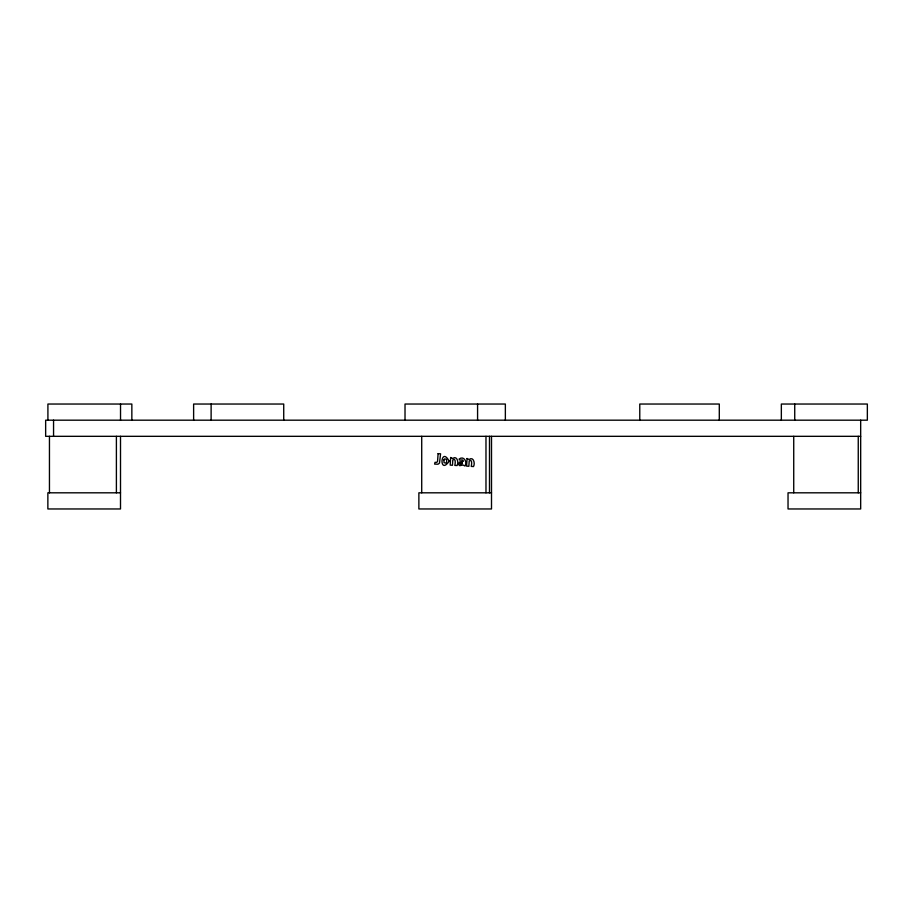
<?xml version="1.0" encoding="UTF-8"?>
<svg xmlns="http://www.w3.org/2000/svg" width="913" height="913" viewBox="0 0 913 913"><rect width="100%" height="100%" fill="white"/><g stroke="black" fill="none" stroke-linecap="round" stroke-linejoin="round"><path stroke-width="1.37" d="M860.674 436.323L45.65 436.323L45.65 420.185L867.35 420.185L867.35 404.037L781.345 404.037L781.345 420.185M120.505 492.815L47.864 492.815L47.864 508.963L120.505 508.963L120.505 436.323M491.502 492.815L418.873 492.815L418.873 508.963L491.502 508.963L491.502 436.323M860.674 492.815L788.033 492.815L788.033 508.963L860.674 508.963L860.674 420.185M858.254 436.323L858.254 492.815M794.732 404.037L794.732 420.185M793.728 436.323L793.728 492.815M719.296 420.185L719.296 404.037L639.773 404.037L639.773 420.185M505.357 420.185L505.357 404.037L405.018 404.037L405.018 420.185M489.494 436.323L489.494 492.815M485.978 436.323L485.978 492.815M477.579 404.037L477.579 420.185M421.715 436.323L421.715 492.815M283.726 420.185L283.726 404.037L193.624 404.037L193.624 420.185M211.12 404.037L211.12 420.185M131.849 420.185L131.849 404.037L47.91 404.037L47.91 420.185M120.527 404.037L120.527 420.185M116.396 436.323L116.396 492.815M53.559 420.185L53.559 436.323M49.45 436.323L49.45 492.815M438.103 453.658L437.544 461.442L436.779 462.332L435.01 462.355L434.622 464.101L437.909 464.192A3.036 3.036 0 0 0 439.518 462.902L440.58 453.807L438.103 453.658M450.657 457.516L450.189 465.116L452.471 465.265L452.791 459.924C456.123 457.516 455.245 463.884 454.811 465.402L457.082 465.539C458.965 462.571 457.048 455.176 452.711 458.474L450.657 457.516M462.138 462.811L462.081 463.85C459.536 465.984 459.091 461.818 462.138 462.811M463.062 461.145L459.467 462.081L458.566 464.546L459.673 465.676L463.074 465.037L464.991 466.018C467.593 461.716 463.644 455.427 459.091 459.091C459.422 461.75 463.176 458.212 463.062 461.145M467.068 458.52L466.6 466.121L468.871 466.269L469.202 460.928C472.535 458.52 471.656 464.888 471.222 466.406L473.493 466.543C475.376 463.576 473.459 456.18 469.111 459.479L467.068 458.52M449.185 461.225C438.754 476.084 440.545 445.27 449.185 461.225M443.912 459.924L444.026 462.617L445.864 463.142L446.685 462.069L446.571 459.399L444.734 458.874L443.912 459.924"/></g></svg>
